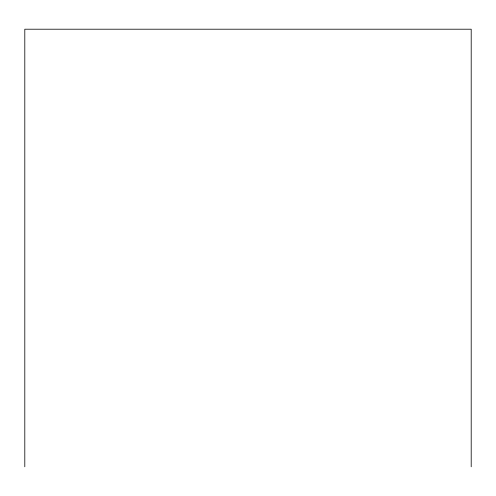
<?xml version="1.0" encoding="UTF-8"?>
<svg xmlns="http://www.w3.org/2000/svg" width="496" height="496" viewBox="0 0 496 496"><rect width="100%" height="100%" fill="white"/><g stroke="black" fill="none" stroke-linecap="round" stroke-linejoin="round"><path stroke-width="0.74" d="M471.2 466.792L471.2 29.208L24.8 29.208L24.8 466.792"/></g></svg>
